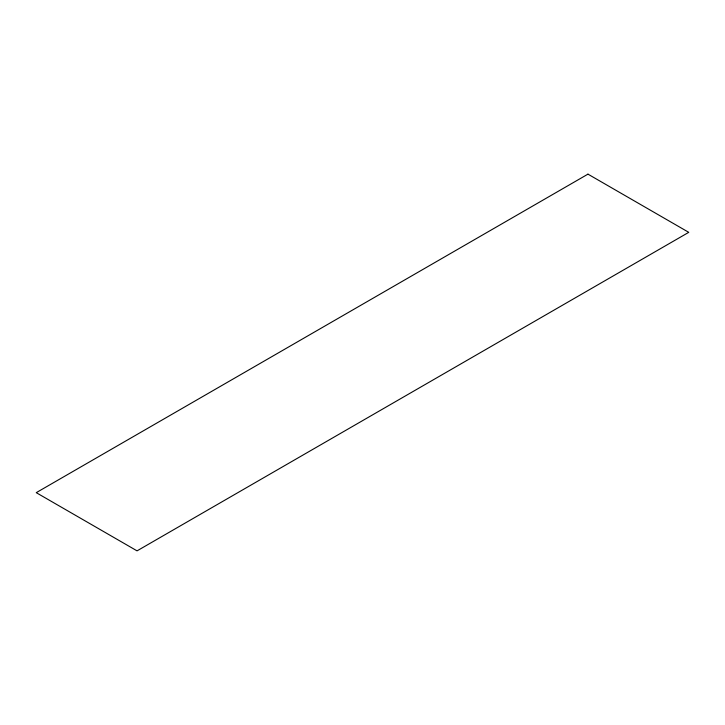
<?xml version="1.0" encoding="UTF-8"?>
<svg xmlns="http://www.w3.org/2000/svg" width="725" height="725" viewBox="0 0 725 725"><rect width="100%" height="100%" fill="white"/><g stroke="black" fill="none" stroke-linecap="round" stroke-linejoin="round"><path stroke-width="1.09" d="M587.957 174.145L36.25 492.665L137.043 550.855L688.75 232.335L587.957 174.145"/></g></svg>
